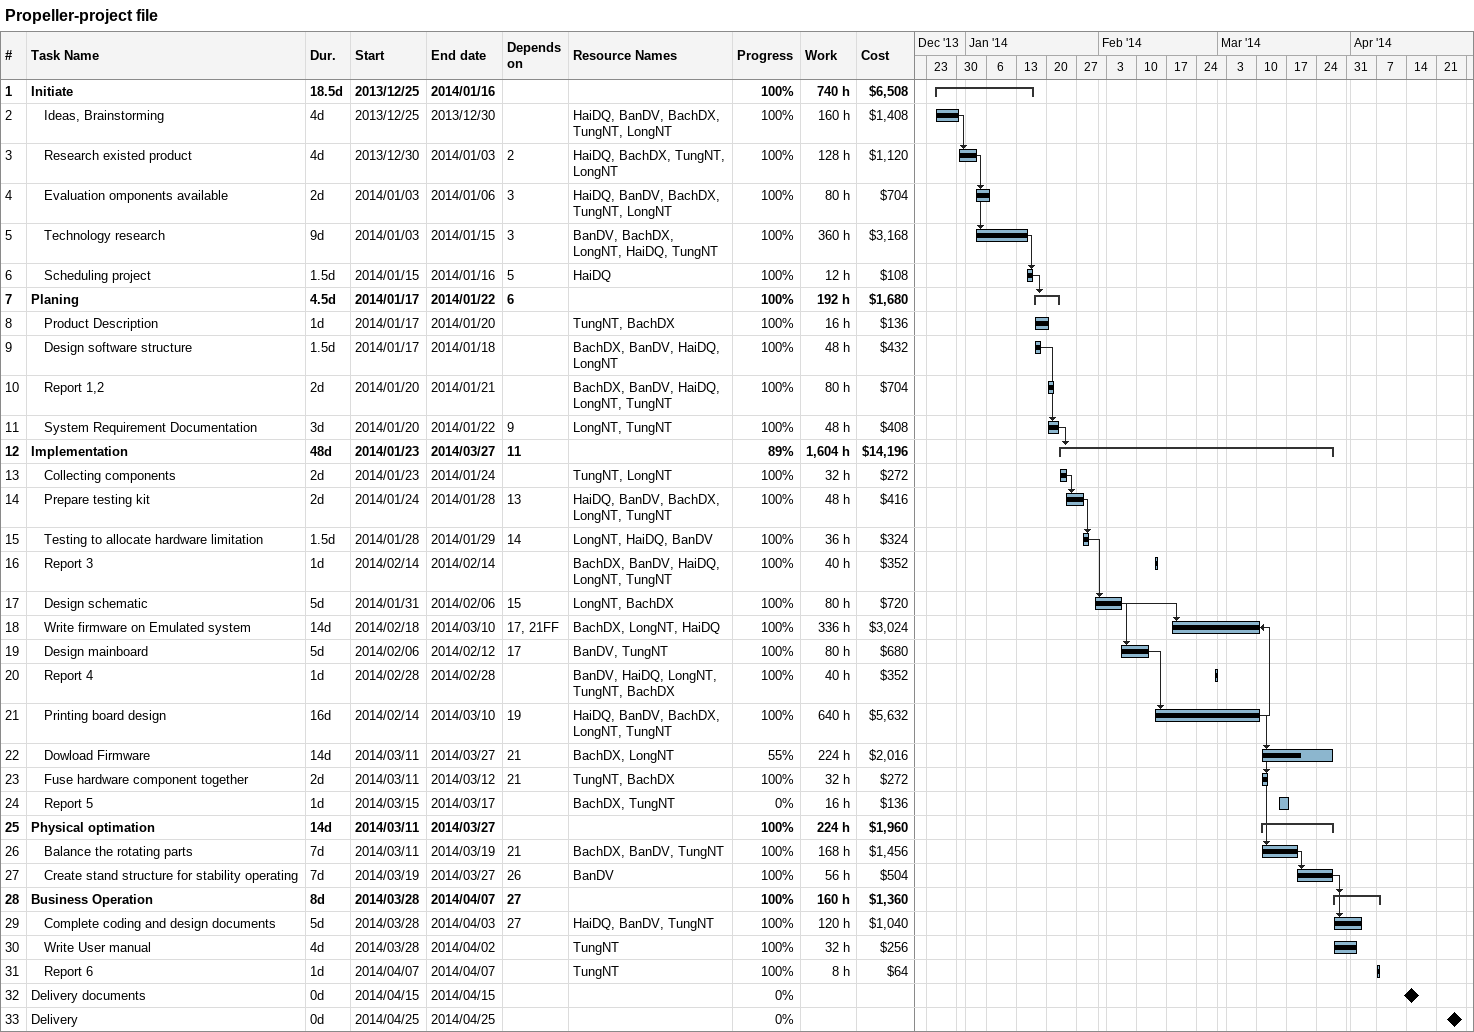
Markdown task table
Propeller-project file

| ID | Level | Task | Duration | Start | Finish | Predecessors | Resources | % complete | Work (h) | Cost ($) |
|---|---|---|---|---|---|---|---|---|---|---|
| 1 | 1 | **Initiate** | 18.5d | 2013-12-25 | 2014-01-16 |  |  | 100 | 740 | 6508 |
| 2 | 2 | Ideas, Brainstorming | 4d | 2013-12-25 | 2013-12-30 |  | HaiDQ, BanDV, BachDX, TungNT, LongNT | 100 | 160 | 1408 |
| 3 | 2 | Research existed product | 4d | 2013-12-30 | 2014-01-03 | 2 | HaiDQ, BachDX, TungNT, LongNT | 100 | 128 | 1120 |
| 4 | 2 | Evaluation omponents available | 2d | 2014-01-03 | 2014-01-06 | 3 | HaiDQ, BanDV, BachDX, TungNT, LongNT | 100 | 80 | 704 |
| 5 | 2 | Technology research | 9d | 2014-01-03 | 2014-01-15 | 3 | BanDV, BachDX, LongNT, HaiDQ, TungNT | 100 | 360 | 3168 |
| 6 | 2 | Scheduling project | 1.5d | 2014-01-15 | 2014-01-16 | 5 | HaiDQ | 100 | 12 | 108 |
| 7 | 1 | **Planing** | 4.5d | 2014-01-17 | 2014-01-22 | 6 |  | 100 | 192 | 1680 |
| 8 | 2 | Product Description | 1d | 2014-01-17 | 2014-01-20 |  | TungNT, BachDX | 100 | 16 | 136 |
| 9 | 2 | Design software structure | 1.5d | 2014-01-17 | 2014-01-18 |  | BachDX, BanDV, HaiDQ, LongNT | 100 | 48 | 432 |
| 10 | 2 | Report 1,2 | 2d | 2014-01-20 | 2014-01-21 |  | BachDX, BanDV, HaiDQ, LongNT, TungNT | 100 | 80 | 704 |
| 11 | 2 | System Requirement Documentation | 3d | 2014-01-20 | 2014-01-22 | 9 | LongNT, TungNT | 100 | 48 | 408 |
| 12 | 1 | **Implementation** | 48d | 2014-01-23 | 2014-03-27 | 11 |  | 89 | 1604 | 14196 |
| 13 | 2 | Collecting components | 2d | 2014-01-23 | 2014-01-24 |  | TungNT, LongNT | 100 | 32 | 272 |
| 14 | 2 | Prepare testing kit | 2d | 2014-01-24 | 2014-01-28 | 13 | HaiDQ, BanDV, BachDX, LongNT, TungNT | 100 | 48 | 416 |
| 15 | 2 | Testing to allocate hardware limitation | 1.5d | 2014-01-28 | 2014-01-29 | 14 | LongNT, HaiDQ, BanDV | 100 | 36 | 324 |
| 16 | 2 | Report 3 | 1d | 2014-02-14 | 2014-02-14 |  | BachDX, BanDV, HaiDQ, LongNT, TungNT | 100 | 40 | 352 |
| 17 | 2 | Design schematic | 5d | 2014-01-31 | 2014-02-06 | 15 | LongNT, BachDX | 100 | 80 | 720 |
| 18 | 2 | Write firmware on Emulated system | 14d | 2014-02-18 | 2014-03-10 | 17, 21FF | BachDX, LongNT, HaiDQ | 100 | 336 | 3024 |
| 19 | 2 | Design mainboard | 5d | 2014-02-06 | 2014-02-12 | 17 | BanDV, TungNT | 100 | 80 | 680 |
| 20 | 2 | Report 4 | 1d | 2014-02-28 | 2014-02-28 |  | BanDV, HaiDQ, LongNT, TungNT, BachDX | 100 | 40 | 352 |
| 21 | 2 | Printing board design | 16d | 2014-02-14 | 2014-03-10 | 19 | HaiDQ, BanDV, BachDX, LongNT, TungNT | 100 | 640 | 5632 |
| 22 | 2 | Dowload Firmware | 14d | 2014-03-11 | 2014-03-27 | 21 | BachDX, LongNT | 55 | 224 | 2016 |
| 23 | 2 | Fuse hardware component together | 2d | 2014-03-11 | 2014-03-12 | 21 | TungNT, BachDX | 100 | 32 | 272 |
| 24 | 2 | Report 5 | 1d | 2014-03-15 | 2014-03-17 |  | BachDX, TungNT | 0 | 16 | 136 |
| 25 | 1 | **Physical optimation** | 14d | 2014-03-11 | 2014-03-27 |  |  | 100 | 224 | 1960 |
| 26 | 2 | Balance the rotating parts | 7d | 2014-03-11 | 2014-03-19 | 21 | BachDX, BanDV, TungNT | 100 | 168 | 1456 |
| 27 | 2 | Create stand structure for stability operating | 7d | 2014-03-19 | 2014-03-27 | 26 | BanDV | 100 | 56 | 504 |
| 28 | 1 | **Business Operation** | 8d | 2014-03-28 | 2014-04-07 | 27 |  | 100 | 160 | 1360 |
| 29 | 2 | Complete coding and design documents | 5d | 2014-03-28 | 2014-04-03 | 27 | HaiDQ, BanDV, TungNT | 100 | 120 | 1040 |
| 30 | 2 | Write User manual | 4d | 2014-03-28 | 2014-04-02 |  | TungNT | 100 | 32 | 256 |
| 31 | 2 | Report 6 | 1d | 2014-04-07 | 2014-04-07 |  | TungNT | 100 | 8 | 64 |
| 32 | 1 | Delivery documents | 0d | 2014-04-15 | 2014-04-15 |  |  | 0 |  |  |
| 33 | 1 | Delivery | 0d | 2014-04-25 | 2014-04-25 |  |  | 0 |  |  |
